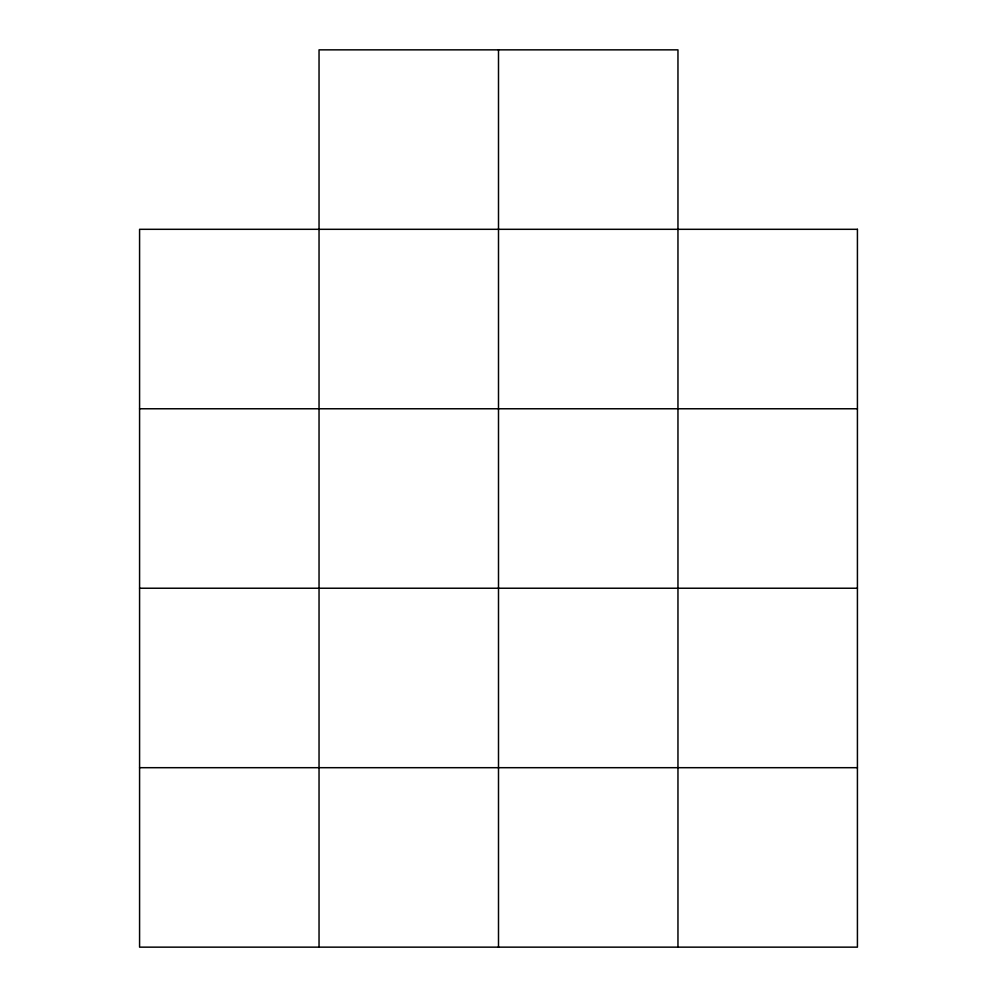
<?xml version="1.0" encoding="UTF-8"?>
<svg xmlns="http://www.w3.org/2000/svg" width="997" height="997" viewBox="0 0 997 997"><rect width="100%" height="100%" fill="white"/><g stroke="black" fill="none" stroke-linecap="round" stroke-linejoin="round"><path stroke-width="1.5" d="M139.58 408.77L857.42 408.77M139.58 588.23L857.42 588.23M139.58 767.69L857.42 767.69M677.96 947.15L677.96 49.85L319.04 49.85L319.04 947.15M498.5 49.85L498.5 947.15M857.42 229.31L139.58 229.31L139.58 947.15L857.42 947.15L857.42 229.31"/></g></svg>
